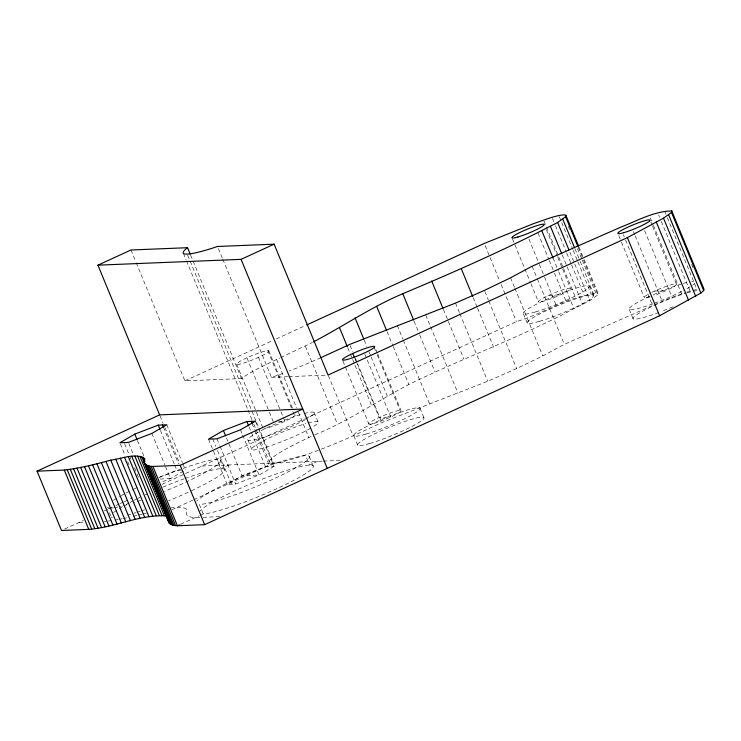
<?xml version="1.0" encoding="UTF-8"?>
<svg xmlns="http://www.w3.org/2000/svg" width="741" height="741" viewBox="0 0 741 741"><rect width="100%" height="100%" fill="white"/><g stroke="black" fill="none" stroke-linecap="round" stroke-linejoin="round"><path stroke-width="0.56" stroke-dasharray="3.71 2.78" d="M314.99 434.772C347.992 421.259 377.484 401.085 408.847 384.449C463.301 357.884 520.395 337.285 573.951 308.701L589.845 300.633L597.83 294.881L598.089 293.39L584.158 259.591M136.233 262.768L184.917 380.874L241.51 378.577L242.381 377.891A66.681 8.012 -22.4 0 1 262.471 366.267L279.7 358.033M183.416 471.137L170.486 478.621L160.89 482.298M208.499 439.154L227.126 484.345L242.057 475.713L265.51 466.728L274.031 466.376L258.433 428.539M274.031 466.376L259.1 475.018L235.647 484.003L227.126 484.345M280.728 357.56L312.396 342.444M321.372 449.139A66.681 8.012 -22.4 0 0 353.142 435.801L381.874 422.602L487.717 381.245L516.634 368.546L542.764 355.967L564.336 344.352L652.543 305.505L624.682 237.917M184.917 380.874L272.086 340.851M276.282 338.924L305.69 325.419M64.624 529.046L83.418 520.414M104.388 510.781L107.538 509.345M108.584 508.863L114.874 505.973M115.92 505.492L119.069 504.047M120.116 503.565L123.265 502.12M124.312 501.638L132.704 497.785M162.057 484.308L304.588 418.869M305.635 418.387L516.449 321.594C543.662 313.508 569.384 295.539 598.089 293.39M229.071 464.95L220.957 468.673L217.076 459.253M318.398 450.269A66.681 8.012 -22.4 0 1 269.465 462.328A66.681 8.012 -22.4 0 1 308.84 437.598L313.971 435.245M171.866 509.752L192.78 500.156M193.827 499.675L273.383 463.144L260.193 431.151M180.517 524.332L199.172 515.764M200.181 515.301L203.219 513.902A61.549 7.391 -22.4 0 0 293.806 480.353A61.549 7.391 -22.4 0 0 283.998 471.313A61.549 7.391 -22.4 0 0 200.126 511.049M317.694 461.347L309.581 465.07L305.7 455.659M320.936 357.644L305.273 364.526A66.681 8.012 -22.4 0 1 289.166 370.991M654.47 304.653L672.096 297.289L685.833 292.482M159.834 476.861L176.886 470.331L181.147 470.155M222.791 259.248L271.475 377.354L273.707 376.613A66.681 8.012 -22.4 0 0 285.192 372.491M686.888 292.139L692.011 290.629M692.992 290.379L696.892 289.37L666.418 215.446M170.523 507.965C175.765 507.39 181.628 506.233 186.417 509.048L187.038 509.928A222.244 26.704 -22.4 0 0 195.115 517.626L201.932 517.348M548.701 295.363A17.441 2.093 -22.4 0 1 570.44 289.018A17.441 2.093 -22.4 0 1 544.339 301.003A17.441 2.093 -22.4 0 1 548.701 295.363L560.289 294.89M654.562 291.065L666.15 290.592M271.475 377.354L287.647 376.697M288.795 376.65L325.753 375.15M278.588 421.592L284.905 421.333L280.95 411.727M201.802 466.061L322.233 461.161M323.372 461.115L340.415 460.42M160.26 479.038L170.486 478.621L165.28 466.006M79.222 522.34L83.77 522.155M104.222 521.321L106.491 521.229M203.062 517.301L221.244 516.57M691.622 264.38L692.928 267.547M664.686 211.222L665.983 214.39M658.721 215.094L659.592 217.206M661.333 221.429L690.066 291.13M650.265 217.798L652.877 224.134M653.312 225.19L681.609 293.834M650.904 222.189L652.219 225.394M652.654 226.459L676.413 284.081M644.67 230.757L672.096 297.289M633.453 231.572L634.759 234.74M635.194 235.795L662.185 301.272M623.376 234.749L624.246 236.861M618.791 235.675L620.995 241.01M621.43 242.085L644.3 297.567M629.248 309.414L633.129 318.834M578.934 246.92L583.723 258.535M578.249 247.355L583.037 258.97M583.473 260.026L597.83 294.881M568.347 226.44L569.653 229.608M577.489 248.624L581.833 259.183M582.269 260.239L595.764 292.973M574.997 248.772L579.786 260.387M580.222 261.443L595.023 297.354M589.484 285.952L593.365 295.372M559.251 216.576L572.747 249.319M573.182 250.375L577.535 260.934M577.971 261.99L591.031 293.677M569.829 252.051L589.845 300.633M552.425 218.336L555.037 224.68M555.472 225.736L566.356 252.135M566.791 253.19L571.144 263.75M571.58 264.806L584.204 295.437M562.197 254.867L582.658 304.505M543.968 221.04L558.334 255.895M558.77 256.951L563.123 267.51M563.558 268.566L575.738 298.132M546.358 229.691L557.352 256.377M557.788 257.442L562.187 268.112M562.632 269.178L570.542 288.388M553.055 258.007L558.279 270.678M558.714 271.734L573.951 308.701M537.938 232.952L548.822 259.35M549.257 260.406L554.046 272.021M554.481 273.077L566.235 301.596M528.898 239.047L538.911 263.333M539.346 264.389L544.135 276.004M544.57 277.06L556.324 305.579M532.121 266.204L536.91 277.819M537.345 278.875L564.336 344.352M512.485 238.917L530.519 282.664M530.964 283.729L538.438 301.874M510.558 277.81L514.476 287.323M514.912 288.379L542.764 355.967M523.378 313.721L527.259 323.141M485.105 245.558L499.471 280.404M501.212 284.627L516.449 321.594M484.855 291.454L488.338 299.901M488.773 300.957L516.634 368.546M473.175 297.595L477.093 307.098M477.528 308.154L493.636 347.223M455.502 303.088L459.42 312.6M459.855 313.656L487.717 381.245M443.442 309.534L463.903 359.172M425.769 315.036L430.113 325.595M430.549 326.651L457.975 393.184M414.08 321.177L419.304 333.848M419.739 334.904L434.976 371.862M397.241 325.41L402.9 339.146M403.336 340.202L429.447 403.567M419.962 408.087L423.843 417.507M387.08 331.644L392.739 345.371M393.175 346.427L408.847 384.449M375.956 349.696L377.28 352.901M377.715 353.966L401.029 410.523M374.094 347.39L375.409 350.595M377.169 354.856L400.038 410.347M364.211 340.091L366.823 346.427M368.999 351.706L370.741 355.93M371.176 356.986L387.274 396.055M364.822 354.068L390.766 417.035L379.179 417.498A17.441 2.093 -22.4 0 0 374.826 423.139A17.441 2.093 -22.4 0 0 400.918 411.153A17.441 2.093 -22.4 0 0 379.179 417.498L357.19 364.146M350.104 345.51L352.716 351.845M355.328 358.181L357.069 362.405M357.505 363.46L381.874 422.602M354.985 358.811L356.745 363.081M347.807 347.825L352.16 358.385M352.596 359.441L371.75 405.911M342.972 361.052L368.916 424.009M353.865 435.856L357.746 445.276M328.337 375.604L353.142 435.801M305.357 346.26L337.572 424.408M314.101 412.394L317.982 421.814M276.625 359.45L296.65 408.032M298.391 412.255L308.84 437.598M268.779 350.799L292.528 408.421M267.788 350.623L292.417 410.384M292.862 411.45L294.177 414.654M309.182 456.271L313.063 465.691M218.41 248.605L222.356 258.183M258.516 357.31L280.506 410.662M246.929 357.783A17.441 2.093 -22.4 0 0 242.566 363.414A17.441 2.093 -22.4 0 0 268.668 351.438A17.441 2.093 -22.4 0 0 246.929 357.783L268.918 411.135M269.363 412.2L273.318 421.805M236.666 364.285L256.015 411.236M256.46 412.311L263.055 428.317M190.632 255.145L241.51 378.577M187.668 255.191L256.238 421.555M256.673 422.62L259.758 430.086M255.404 421.184L257.998 427.492M183.453 253.45L186.093 259.85M186.528 260.915L247.633 409.152M248.068 410.227L252.023 419.823M253.783 424.084L255.543 428.354M255.988 429.419L269.613 462.477M252.005 423.463L254.608 429.771M255.043 430.817L269.77 466.552M249.05 426.788L265.51 466.728M248.003 440.163L251.884 449.574M240.473 429.826L242.205 434.031M242.64 435.078L259.1 475.018L242.057 475.713L226.033 436.82M217.02 438.811L219.623 445.109M220.058 446.165L235.647 484.003M212.76 438.978L215.798 446.341M217.53 450.537L231.387 484.179M220.559 459.874L224.44 469.294M130.972 249.995L135.798 261.703M166.781 424.788L182.379 462.625M182.814 463.681L185.407 469.979M203.219 513.902L199.338 504.491A61.549 7.391 -22.4 0 0 289.175 471.332A61.549 7.391 -22.4 0 0 281.83 461.347A61.549 7.391 -22.4 0 0 196.782 501.009M160.065 415.942L163.122 423.352M164.863 427.585L179.711 463.607M163.391 427.066L178.553 463.847M160.427 430.391L174.292 464.023M174.728 465.07L176.886 470.331M151.849 433.429L164.854 464.959M137.409 440.423L143.911 456.187M128.841 443.461L133.602 455.02M124.581 443.637L129.342 455.196M129.777 456.243L131.074 459.401M134.538 467.812L138.437 477.269M120.32 443.803L125.081 455.372M127.684 461.671L128.98 464.829M109.399 512.707L110.687 515.847M146.385 513.078A222.244 26.704 -22.4 0 1 143.208 513.911M142.17 514.171A222.244 26.704 -22.4 0 1 139.095 514.949M136.918 515.477A222.244 26.704 -22.4 0 1 130.638 516.949M126.655 517.829A222.244 26.704 -22.4 0 1 123.219 518.543M122.108 518.765A222.244 26.704 -22.4 0 1 118.856 519.385M117.81 519.571A222.244 26.704 -22.4 0 1 115.753 519.932M111.428 520.608A222.244 26.704 -22.4 0 1 108.408 521.016M295.168 414.83A17.441 2.093 -22.4 0 1 282.886 422.24A17.441 2.093 -22.4 0 1 264.046 428.483M184.954 478.51A61.549 7.391 -22.4 0 1 224.69 469.627A61.549 7.391 -22.4 0 1 190.344 491.283M188.233 492.256A61.549 7.391 -22.4 0 1 168.466 500.796M144.643 509.771A61.549 7.391 -22.4 0 1 141.299 510.892M140.197 511.253A61.549 7.391 -22.4 0 1 136.983 512.29M135.936 512.615A61.549 7.391 -22.4 0 1 133.908 513.244M130.814 514.152A61.549 7.391 -22.4 0 1 127.526 515.06M112.391 517.403A61.549 7.391 -22.4 0 1 111.122 516.894M113.586 512.587A61.549 7.391 -22.4 0 1 118.236 509.224M119.181 508.613A61.549 7.391 -22.4 0 1 123.478 506.02M126.137 504.51A61.549 7.391 -22.4 0 1 129.036 502.935M130.046 502.398A61.549 7.391 -22.4 0 1 133.185 500.759M134.269 500.212A61.549 7.391 -22.4 0 1 137.094 498.795M138.067 498.313A61.549 7.391 -22.4 0 1 140.058 497.341M145.217 494.895A61.549 7.391 -22.4 0 1 147.329 493.923M162.844 487.133A61.549 7.391 -22.4 0 1 183.935 478.89M307.997 422.991A35.901 4.316 -22.4 0 1 311.831 427.529M310.775 428.15A35.901 4.316 -22.4 0 1 264.028 447.786A35.901 4.316 -22.4 0 1 259.091 443.238A35.901 4.316 -22.4 0 1 305.829 423.602M651.728 292.408A17.441 2.093 -22.4 0 1 676.459 284.136A17.441 2.093 -22.4 0 1 653.803 295.548M650.2 296.696A17.441 2.093 -22.4 0 1 649.764 293.408M672.884 306.793A35.901 4.316 -22.4 0 1 661 311.655M658.869 312.452A35.901 4.316 -22.4 0 1 636 315.231A35.901 4.316 -22.4 0 1 686.101 293.149M687.074 292.862A35.901 4.316 -22.4 0 1 697.198 290.704M183.101 468.377A61.549 7.391 -22.4 0 1 220.096 462.217A61.549 7.391 -22.4 0 1 164.585 491.385M140.762 500.351A61.549 7.391 -22.4 0 1 133.102 502.88M126.933 504.732A61.549 7.391 -22.4 0 1 119.634 506.64M117.828 507.048A61.549 7.391 -22.4 0 1 114.364 507.696M113.345 507.844A61.549 7.391 -22.4 0 1 110.724 508.094M109.501 508.094A61.549 7.391 -22.4 0 1 107.241 507.474M113.456 500.407A61.549 7.391 -22.4 0 1 119.597 496.6M121.348 495.609A61.549 7.391 -22.4 0 1 125.155 493.515M126.165 492.978A61.549 7.391 -22.4 0 1 133.213 489.384M134.186 488.903A61.549 7.391 -22.4 0 1 137.196 487.439M158.963 477.713A61.549 7.391 -22.4 0 1 182.091 468.729M304.116 413.571A35.901 4.316 -22.4 0 1 306.894 418.739M305.264 419.656A35.901 4.316 -22.4 0 1 258.896 438.728A35.901 4.316 -22.4 0 1 255.738 433.513A35.901 4.316 -22.4 0 1 301.948 414.182M694.549 283.59A35.901 4.316 -22.4 0 1 692.668 285.118M690.177 286.767A35.901 4.316 -22.4 0 1 683.795 290.379M681.85 291.38A35.901 4.316 -22.4 0 1 653.933 303.43M652.877 303.819A35.901 4.316 -22.4 0 1 629.109 309.238A35.901 4.316 -22.4 0 1 649.366 296.483M653.46 294.622A35.901 4.316 -22.4 0 1 682.22 283.729M683.193 283.442A35.901 4.316 -22.4 0 1 689.176 281.904M691.492 281.478A35.901 4.316 -22.4 0 1 693.317 281.293M539.411 321.344A35.901 4.316 -22.4 0 0 593.143 296.678A35.901 4.316 -22.4 0 0 548.386 309.738A35.901 4.316 -22.4 0 0 539.411 321.344M369.898 443.479A35.901 4.316 -22.4 0 0 423.62 418.813A35.901 4.316 -22.4 0 0 378.864 431.873A35.901 4.316 -22.4 0 0 369.898 443.479M366.017 434.069A35.901 4.316 -22.4 0 0 419.739 409.393A35.901 4.316 -22.4 0 0 374.983 422.463A35.901 4.316 -22.4 0 0 366.017 434.069M535.53 311.933A35.901 4.316 -22.4 0 0 589.262 287.258A35.901 4.316 -22.4 0 0 544.505 300.318A35.901 4.316 -22.4 0 0 535.53 311.933"/><path stroke-width="1.11" d="M37.05 471.156L159.63 414.877L302.782 409.06L180.202 465.339L152.933 466.45C148.691 466.895 141.54 464.014 144.856 458.744C135.112 452.269 121.487 459.031 110.77 460.133C95.487 464.255 80.074 468.21 64.319 470.053L37.05 471.156L61.503 530.482L88.763 529.37C115.003 527.481 139.743 514.245 166.197 515.968M320.936 357.644L349.669 344.454L455.502 303.088L484.419 290.398L510.558 277.81L532.121 266.204L620.328 227.357C636.917 220.966 653.729 211.305 671.735 210.935L703.95 289.083L703.7 290.574L700.884 293.047L659.601 315.768L204.655 524.656L177.386 525.767C174.024 525.61 167.975 524.86 168.55 520.219M577.813 246.299L565.624 216.733L565.874 215.233L563.558 214.825L558.816 215.52L551.989 217.28L534.02 223.449L484.234 243.446L306.746 324.938M703.7 290.574L671.485 212.426L671.735 210.935M313.397 341.907C343.426 326.216 371.436 306.941 402.771 293.714C449.694 273.975 496.294 253.617 541.736 230.553L557.64 222.485L565.624 216.733M190.196 254.08L187.566 247.698L185.648 249.208A66.681 8.012 -22.4 0 0 212.621 248.105L217.53 246.475L274.124 244.178L328.068 375.057L627.386 237.62L663.501 218.178L671.485 212.426M134.816 434.115L119.885 442.757L128.406 442.405L151.849 433.429L166.781 424.788L158.259 425.13L134.816 434.115L136.974 439.376M223.43 430.512L208.499 439.154L217.02 438.811L240.473 429.826L255.404 421.184L246.883 421.527L223.43 430.512L225.597 435.773M159.63 414.877L97.923 265.167L130.972 249.995L187.566 247.698M97.923 265.167L241.075 259.35L274.124 244.178M179.47 524.813L177.386 525.767L152.933 466.45M668.678 214.899L700.884 293.047M663.501 218.178L695.706 296.335M656.313 222.05L688.519 300.198M627.386 237.62L659.601 315.768M565.874 215.233L578.499 245.864M562.808 219.197L574.562 247.716M557.64 222.485L568.958 249.939M550.452 226.357L561.761 253.811M541.736 230.553L553.055 258.007M461.43 269.076L472.739 296.53M431.688 281.024L443.007 308.478M402.771 293.714L413.645 320.121M376.632 306.302L386.645 330.588M355.069 317.908L363.775 339.035M352.79 353.476A17.441 2.093 -22.4 0 0 348.437 359.116A17.441 2.093 -22.4 0 0 374.529 347.131A17.441 2.093 -22.4 0 0 352.79 353.476L354.55 357.746M339.545 327.763L347.372 346.769M241.075 259.35L327.235 468.377M251.143 421.36L252.005 423.463M246.883 421.527L248.615 425.732M180.202 465.339L204.655 524.656M162.52 424.964L163.391 427.066M158.259 425.13L159.991 429.335M151.118 466.293L175.571 525.619M149.506 466.052L173.95 525.369M148.098 465.719L172.542 525.036M146.894 465.302L171.347 524.619M143.208 457.169L144.958 461.411M145.903 464.783L170.347 524.1M146.718 467.256L148.469 471.489M151.081 477.852L152.396 481.029M153.267 483.141L155.453 488.439M156.323 490.561L157.629 493.738M158.509 495.859L159.815 499.036M160.686 501.157L162.001 504.334M163.742 508.567L165.058 511.744M145.116 464.181L169.569 523.498M144.041 461.856L168.485 521.173M141.753 456.651L168.994 522.813M139.882 456.317L164.326 515.634M137.594 456.16L162.047 515.477M134.908 456.187L159.352 515.504M131.824 456.391L156.268 515.708M128.35 456.78L152.794 516.097M124.497 457.354L148.941 516.672M120.274 458.105L144.717 517.422M115.698 459.031L140.142 518.348M110.77 460.133L135.223 519.45M106 461.43L130.453 520.747M101.387 462.634L125.831 521.96M96.914 463.764L121.367 523.081M92.606 464.811L117.059 524.128M88.457 465.774L112.91 525.091M84.483 466.645L108.927 525.971M80.667 467.432L105.12 526.758M77.036 468.136L101.489 527.453M73.581 468.747L98.025 528.064M70.302 469.275L94.755 528.592M67.218 469.711L91.671 529.028M64.319 470.053L88.763 529.37M517.95 236.981A17.441 2.093 -22.4 0 0 544.051 224.995A17.441 2.093 -22.4 0 0 522.312 231.34A17.441 2.093 -22.4 0 0 517.95 236.981M623.811 232.674A17.441 2.093 -22.4 0 0 649.913 220.688A17.441 2.093 -22.4 0 0 628.173 227.033A17.441 2.093 -22.4 0 0 623.811 232.674"/></g></svg>
